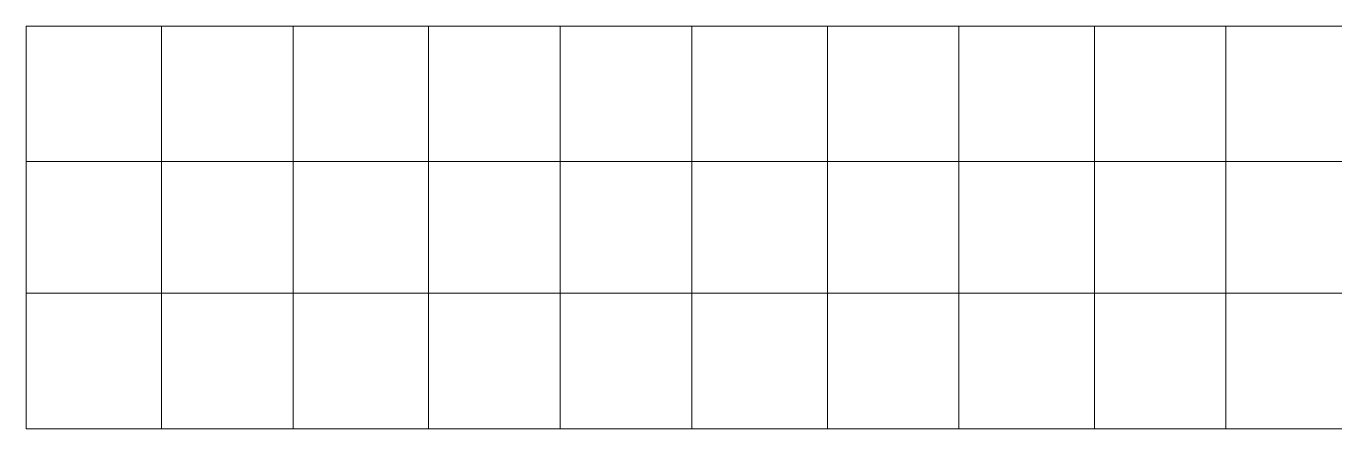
# Model space of a CAD drawing. Header units: millimetres. Extents: x -139 to 75, y -28 to 93.
# Drawn here: x -92.636 to -91.753, y 53.315 to 53.587 of the extents above; entities that cross this region are included whole.
import ezdxf

# ---------------------------------------------------------------- set-up
doc = ezdxf.new("R2010")
doc.units = ezdxf.units.MM
doc.header["$MEASUREMENT"] = 0
doc.layers.add('Layer 1', color=7, linetype='Continuous')

msp = doc.modelspace()

# ---------------------------------------------------------------- linework, layer by layer
at = {"layer": 'Layer 1', "color": 136, "lineweight": 0}
for points in [[(-92.6363, 53.4955), (-92.6363, 53.4955), (-92.6363, 53.5869), (-92.6363, 53.5869), (-92.6363, 53.5869), (-92.6363, 53.5869), (-92.5449, 53.5869), (-92.5449, 53.5869), (-92.5449, 53.5869), (-92.5449, 53.5869), (-92.5449, 53.4955), (-92.5449, 53.4955), (-92.5449, 53.4955), (-92.5449, 53.4955), (-92.6363, 53.4955), (-92.6363, 53.4955)], [(-92.5449, 53.4955), (-92.5449, 53.4955), (-92.5449, 53.5869), (-92.5449, 53.5869), (-92.5449, 53.5869), (-92.5449, 53.5869), (-92.456, 53.5869), (-92.456, 53.5869), (-92.456, 53.5869), (-92.456, 53.5869), (-92.456, 53.4955), (-92.456, 53.4955), (-92.456, 53.4955), (-92.456, 53.4955), (-92.5449, 53.4955), (-92.5449, 53.4955)], [(-92.456, 53.4955), (-92.456, 53.4955), (-92.456, 53.5869), (-92.456, 53.5869), (-92.456, 53.5869), (-92.456, 53.5869), (-92.3646, 53.5869), (-92.3646, 53.5869), (-92.3646, 53.5869), (-92.3646, 53.5869), (-92.3646, 53.4955), (-92.3646, 53.4955), (-92.3646, 53.4955), (-92.3646, 53.4955), (-92.456, 53.4955), (-92.456, 53.4955)], [(-92.3646, 53.4955), (-92.3646, 53.4955), (-92.3646, 53.5869), (-92.3646, 53.5869), (-92.3646, 53.5869), (-92.3646, 53.5869), (-92.2757, 53.5869), (-92.2757, 53.5869), (-92.2757, 53.5869), (-92.2757, 53.5869), (-92.2757, 53.4955), (-92.2757, 53.4955), (-92.2757, 53.4955), (-92.2757, 53.4955), (-92.3646, 53.4955), (-92.3646, 53.4955)], [(-92.2757, 53.4955), (-92.2757, 53.4955), (-92.2757, 53.5869), (-92.2757, 53.5869), (-92.2757, 53.5869), (-92.2757, 53.5869), (-92.1868, 53.5869), (-92.1868, 53.5869), (-92.1868, 53.5869), (-92.1868, 53.5869), (-92.1868, 53.4955), (-92.1868, 53.4955), (-92.1868, 53.4955), (-92.1868, 53.4955), (-92.2757, 53.4955), (-92.2757, 53.4955)], [(-92.1868, 53.4955), (-92.1868, 53.4955), (-92.1868, 53.5869), (-92.1868, 53.5869), (-92.1868, 53.5869), (-92.1868, 53.5869), (-92.0953, 53.5869), (-92.0953, 53.5869), (-92.0953, 53.5869), (-92.0953, 53.5869), (-92.0953, 53.4955), (-92.0953, 53.4955), (-92.0953, 53.4955), (-92.0953, 53.4955), (-92.1868, 53.4955), (-92.1868, 53.4955)], [(-92.0953, 53.4955), (-92.0953, 53.4955), (-92.0953, 53.5869), (-92.0953, 53.5869), (-92.0953, 53.5869), (-92.0953, 53.5869), (-92.0064, 53.5869), (-92.0064, 53.5869), (-92.0064, 53.5869), (-92.0064, 53.5869), (-92.0064, 53.4955), (-92.0064, 53.4955), (-92.0064, 53.4955), (-92.0064, 53.4955), (-92.0953, 53.4955), (-92.0953, 53.4955)], [(-92.0064, 53.4955), (-92.0064, 53.4955), (-92.0064, 53.5869), (-92.0064, 53.5869), (-92.0064, 53.5869), (-92.0064, 53.5869), (-91.915, 53.5869), (-91.915, 53.5869), (-91.915, 53.5869), (-91.915, 53.5869), (-91.915, 53.4955), (-91.915, 53.4955), (-91.915, 53.4955), (-91.915, 53.4955), (-92.0064, 53.4955), (-92.0064, 53.4955)], [(-91.915, 53.4955), (-91.915, 53.4955), (-91.915, 53.5869), (-91.915, 53.5869), (-91.915, 53.5869), (-91.915, 53.5869), (-91.8261, 53.5869), (-91.8261, 53.5869), (-91.8261, 53.5869), (-91.8261, 53.5869), (-91.8261, 53.4955), (-91.8261, 53.4955), (-91.8261, 53.4955), (-91.8261, 53.4955), (-91.915, 53.4955), (-91.915, 53.4955)], [(-91.8261, 53.4955), (-91.8261, 53.4955), (-91.8261, 53.5869), (-91.8261, 53.5869), (-91.8261, 53.5869), (-91.8261, 53.5869), (-91.7346, 53.5869), (-91.7346, 53.5869), (-91.7346, 53.5869), (-91.7346, 53.5869), (-91.7346, 53.4955), (-91.7346, 53.4955), (-91.7346, 53.4955), (-91.7346, 53.4955), (-91.8261, 53.4955), (-91.8261, 53.4955)], [(-92.6363, 53.4066), (-92.6363, 53.4066), (-92.6363, 53.4955), (-92.6363, 53.4955), (-92.6363, 53.4955), (-92.6363, 53.4955), (-92.5449, 53.4955), (-92.5449, 53.4955), (-92.5449, 53.4955), (-92.5449, 53.4955), (-92.5449, 53.4066), (-92.5449, 53.4066), (-92.5449, 53.4066), (-92.5449, 53.4066), (-92.6363, 53.4066), (-92.6363, 53.4066)], [(-92.5449, 53.4066), (-92.5449, 53.4066), (-92.5449, 53.4955), (-92.5449, 53.4955), (-92.5449, 53.4955), (-92.5449, 53.4955), (-92.456, 53.4955), (-92.456, 53.4955), (-92.456, 53.4955), (-92.456, 53.4955), (-92.456, 53.4066), (-92.456, 53.4066), (-92.456, 53.4066), (-92.456, 53.4066), (-92.5449, 53.4066), (-92.5449, 53.4066)], [(-92.456, 53.4066), (-92.456, 53.4066), (-92.456, 53.4955), (-92.456, 53.4955), (-92.456, 53.4955), (-92.456, 53.4955), (-92.3646, 53.4955), (-92.3646, 53.4955), (-92.3646, 53.4955), (-92.3646, 53.4955), (-92.3646, 53.4066), (-92.3646, 53.4066), (-92.3646, 53.4066), (-92.3646, 53.4066), (-92.456, 53.4066), (-92.456, 53.4066)], [(-92.3646, 53.4066), (-92.3646, 53.4066), (-92.3646, 53.4955), (-92.3646, 53.4955), (-92.3646, 53.4955), (-92.3646, 53.4955), (-92.2757, 53.4955), (-92.2757, 53.4955), (-92.2757, 53.4955), (-92.2757, 53.4955), (-92.2757, 53.4066), (-92.2757, 53.4066), (-92.2757, 53.4066), (-92.2757, 53.4066), (-92.3646, 53.4066), (-92.3646, 53.4066)], [(-92.2757, 53.4066), (-92.2757, 53.4066), (-92.2757, 53.4955), (-92.2757, 53.4955), (-92.2757, 53.4955), (-92.2757, 53.4955), (-92.1868, 53.4955), (-92.1868, 53.4955), (-92.1868, 53.4955), (-92.1868, 53.4955), (-92.1868, 53.4066), (-92.1868, 53.4066), (-92.1868, 53.4066), (-92.1868, 53.4066), (-92.2757, 53.4066), (-92.2757, 53.4066)], [(-92.1868, 53.4066), (-92.1868, 53.4066), (-92.1868, 53.4955), (-92.1868, 53.4955), (-92.1868, 53.4955), (-92.1868, 53.4955), (-92.0953, 53.4955), (-92.0953, 53.4955), (-92.0953, 53.4955), (-92.0953, 53.4955), (-92.0953, 53.4066), (-92.0953, 53.4066), (-92.0953, 53.4066), (-92.0953, 53.4066), (-92.1868, 53.4066), (-92.1868, 53.4066)], [(-92.0953, 53.4066), (-92.0953, 53.4066), (-92.0953, 53.4955), (-92.0953, 53.4955), (-92.0953, 53.4955), (-92.0953, 53.4955), (-92.0064, 53.4955), (-92.0064, 53.4955), (-92.0064, 53.4955), (-92.0064, 53.4955), (-92.0064, 53.4066), (-92.0064, 53.4066), (-92.0064, 53.4066), (-92.0064, 53.4066), (-92.0953, 53.4066), (-92.0953, 53.4066)], [(-92.0064, 53.4066), (-92.0064, 53.4066), (-92.0064, 53.4955), (-92.0064, 53.4955), (-92.0064, 53.4955), (-92.0064, 53.4955), (-91.915, 53.4955), (-91.915, 53.4955), (-91.915, 53.4955), (-91.915, 53.4955), (-91.915, 53.4066), (-91.915, 53.4066), (-91.915, 53.4066), (-91.915, 53.4066), (-92.0064, 53.4066), (-92.0064, 53.4066)], [(-91.915, 53.4066), (-91.915, 53.4066), (-91.915, 53.4955), (-91.915, 53.4955), (-91.915, 53.4955), (-91.915, 53.4955), (-91.8261, 53.4955), (-91.8261, 53.4955), (-91.8261, 53.4955), (-91.8261, 53.4955), (-91.8261, 53.4066), (-91.8261, 53.4066), (-91.8261, 53.4066), (-91.8261, 53.4066), (-91.915, 53.4066), (-91.915, 53.4066)], [(-91.8261, 53.4066), (-91.8261, 53.4066), (-91.8261, 53.4955), (-91.8261, 53.4955), (-91.8261, 53.4955), (-91.8261, 53.4955), (-91.7346, 53.4955), (-91.7346, 53.4955), (-91.7346, 53.4955), (-91.7346, 53.4955), (-91.7346, 53.4066), (-91.7346, 53.4066), (-91.7346, 53.4066), (-91.7346, 53.4066), (-91.8261, 53.4066), (-91.8261, 53.4066)], [(-92.6363, 53.3151), (-92.6363, 53.3151), (-92.6363, 53.4066), (-92.6363, 53.4066), (-92.6363, 53.4066), (-92.6363, 53.4066), (-92.5449, 53.4066), (-92.5449, 53.4066), (-92.5449, 53.4066), (-92.5449, 53.4066), (-92.5449, 53.3151), (-92.5449, 53.3151), (-92.5449, 53.3151), (-92.5449, 53.3151), (-92.6363, 53.3151), (-92.6363, 53.3151)], [(-92.5449, 53.3151), (-92.5449, 53.3151), (-92.5449, 53.4066), (-92.5449, 53.4066), (-92.5449, 53.4066), (-92.5449, 53.4066), (-92.456, 53.4066), (-92.456, 53.4066), (-92.456, 53.4066), (-92.456, 53.4066), (-92.456, 53.3151), (-92.456, 53.3151), (-92.456, 53.3151), (-92.456, 53.3151), (-92.5449, 53.3151), (-92.5449, 53.3151)], [(-92.456, 53.3151), (-92.456, 53.3151), (-92.456, 53.4066), (-92.456, 53.4066), (-92.456, 53.4066), (-92.456, 53.4066), (-92.3646, 53.4066), (-92.3646, 53.4066), (-92.3646, 53.4066), (-92.3646, 53.4066), (-92.3646, 53.3151), (-92.3646, 53.3151), (-92.3646, 53.3151), (-92.3646, 53.3151), (-92.456, 53.3151), (-92.456, 53.3151)], [(-92.3646, 53.3151), (-92.3646, 53.3151), (-92.3646, 53.4066), (-92.3646, 53.4066), (-92.3646, 53.4066), (-92.3646, 53.4066), (-92.2757, 53.4066), (-92.2757, 53.4066), (-92.2757, 53.4066), (-92.2757, 53.4066), (-92.2757, 53.3151), (-92.2757, 53.3151), (-92.2757, 53.3151), (-92.2757, 53.3151), (-92.3646, 53.3151), (-92.3646, 53.3151)], [(-92.2757, 53.3151), (-92.2757, 53.3151), (-92.2757, 53.4066), (-92.2757, 53.4066), (-92.2757, 53.4066), (-92.2757, 53.4066), (-92.1868, 53.4066), (-92.1868, 53.4066), (-92.1868, 53.4066), (-92.1868, 53.4066), (-92.1868, 53.3151), (-92.1868, 53.3151), (-92.1868, 53.3151), (-92.1868, 53.3151), (-92.2757, 53.3151), (-92.2757, 53.3151)], [(-92.1868, 53.3151), (-92.1868, 53.3151), (-92.1868, 53.4066), (-92.1868, 53.4066), (-92.1868, 53.4066), (-92.1868, 53.4066), (-92.0953, 53.4066), (-92.0953, 53.4066), (-92.0953, 53.4066), (-92.0953, 53.4066), (-92.0953, 53.3151), (-92.0953, 53.3151), (-92.0953, 53.3151), (-92.0953, 53.3151), (-92.1868, 53.3151), (-92.1868, 53.3151)], [(-92.0953, 53.3151), (-92.0953, 53.3151), (-92.0953, 53.4066), (-92.0953, 53.4066), (-92.0953, 53.4066), (-92.0953, 53.4066), (-92.0064, 53.4066), (-92.0064, 53.4066), (-92.0064, 53.4066), (-92.0064, 53.4066), (-92.0064, 53.3151), (-92.0064, 53.3151), (-92.0064, 53.3151), (-92.0064, 53.3151), (-92.0953, 53.3151), (-92.0953, 53.3151)], [(-92.0064, 53.3151), (-92.0064, 53.3151), (-92.0064, 53.4066), (-92.0064, 53.4066), (-92.0064, 53.4066), (-92.0064, 53.4066), (-91.915, 53.4066), (-91.915, 53.4066), (-91.915, 53.4066), (-91.915, 53.4066), (-91.915, 53.3151), (-91.915, 53.3151), (-91.915, 53.3151), (-91.915, 53.3151), (-92.0064, 53.3151), (-92.0064, 53.3151)], [(-91.915, 53.3151), (-91.915, 53.3151), (-91.915, 53.4066), (-91.915, 53.4066), (-91.915, 53.4066), (-91.915, 53.4066), (-91.8261, 53.4066), (-91.8261, 53.4066), (-91.8261, 53.4066), (-91.8261, 53.4066), (-91.8261, 53.3151), (-91.8261, 53.3151), (-91.8261, 53.3151), (-91.8261, 53.3151), (-91.915, 53.3151), (-91.915, 53.3151)], [(-91.8261, 53.3151), (-91.8261, 53.3151), (-91.8261, 53.4066), (-91.8261, 53.4066), (-91.8261, 53.4066), (-91.8261, 53.4066), (-91.7346, 53.4066), (-91.7346, 53.4066), (-91.7346, 53.4066), (-91.7346, 53.4066), (-91.7346, 53.3151), (-91.7346, 53.3151), (-91.7346, 53.3151), (-91.7346, 53.3151), (-91.8261, 53.3151), (-91.8261, 53.3151)]]:
    msp.add_open_spline(points, degree=3, knots=[0, 0, 0, 0, 0.2, 0.2, 0.2, 0.2, 0.4, 0.4, 0.4, 0.4, 0.6, 0.6, 0.6, 0.6, 1, 1, 1, 1], dxfattribs=at)

doc.saveas('drawing.dxf')
